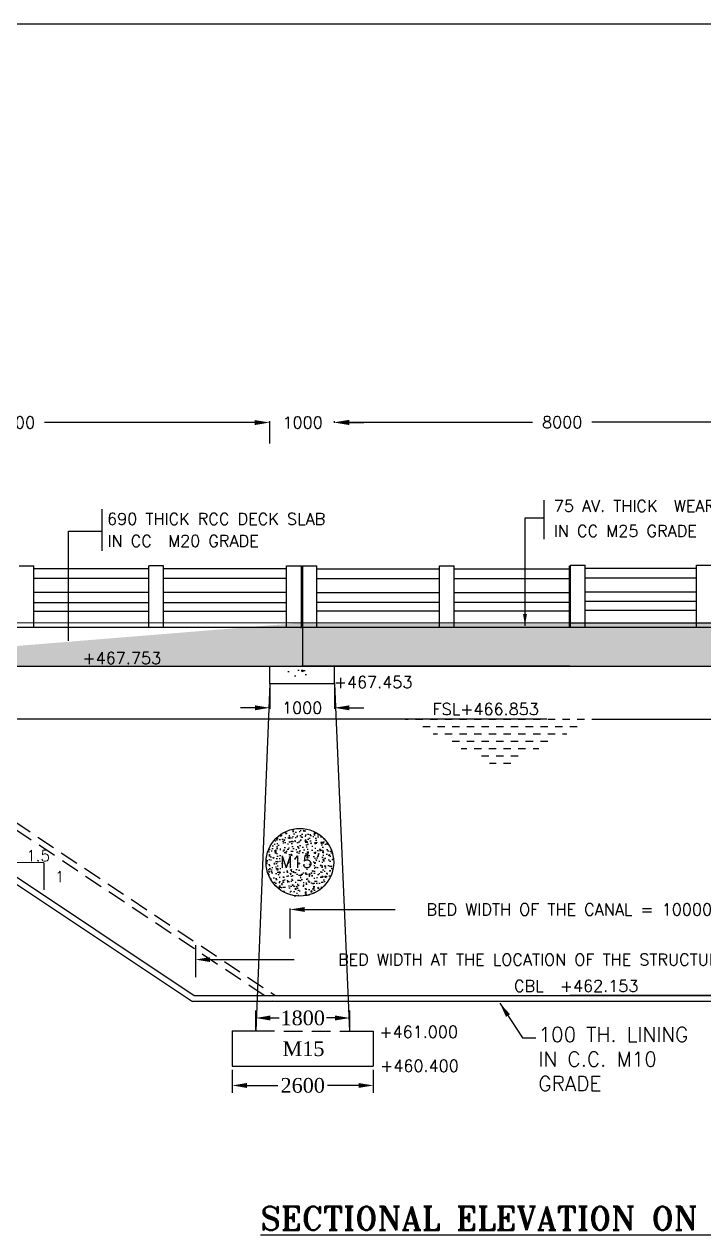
# Model space of a CAD drawing. Header units: inches. Extents: x -675 to 904, y 4 to 1354.
# Drawn here: x 242 to 357.7, y 1090.6 to 1296.4 of the extents above; entities that cross this region are included whole.
import ezdxf
from ezdxf.enums import TextEntityAlignment as Align

# ---------------------------------------------------------------- set-up
doc = ezdxf.new("R2010")
doc.units = ezdxf.units.IN
doc.header["$MEASUREMENT"] = 0
doc.linetypes.add('HIDDEN', pattern=[9.525, 6.35, -3.175])
doc.styles.add('ROMANS', font='romans')
doc.styles.add('ROMANT', font='romant')
doc.styles.get("Standard").update_dxf_attribs({"font": 'times.ttf'})
doc.styles.add('TIMES NEW ROMAN', font='times.ttf')
doc.dimstyles.new('ISO-25', dxfattribs={"dimtxt": 2.5, "dimasz": 2.5, "dimexe": 1.25, "dimexo": 0.625, "dimtad": 0, "dimtih": 1, "dimtoh": 1, "dimlfac": 100, "dimtxsty": 'TIMES NEW ROMAN', "dimcen": 2.5, "dimadec": 0, "dimazin": 0, "dimtfac": 1, "dimtmove": 0, "dimatfit": 3, "dimfxl": 1, "dimarcsym": 0})
doc.dimstyles.get("Standard").update_dxf_attribs({"dimtxt": 2.5, "dimasz": 0.18, "dimexe": 0.05, "dimexo": 0.0625, "dimgap": 0.04, "dimtad": 0, "dimdec": 4, "dimzin": 0, "dimdsep": 46, "dimtxsty": 'Standard', "dimcen": 0.09, "dimadec": 0, "dimazin": 0, "dimtfac": 1, "dimtdec": 4, "dimtofl": 0, "dimtmove": 0, "dimatfit": 3, "dimfxl": 1, "dimtolj": 1, "dimtzin": 0, "dimarcsym": 0})
doc.dimstyles.new('STANDARD$0', dxfattribs={"dimscale": 88.888889, "dimtxt": 0.02, "dimasz": 0.02, "dimexe": 0.1, "dimexo": 0.1, "dimgap": 0.04, "dimtad": 2, "dimdec": 0, "dimzin": 1, "dimdsep": 46, "dimtxsty": 'Standard', "dimcen": 0.09, "dimadec": 0, "dimazin": 0, "dimtfac": 1, "dimtdec": 4, "dimtofl": 0, "dimtmove": 0, "dimatfit": 3, "dimfxl": 1, "dimtolj": 1, "dimtzin": 1, "dimarcsym": 0})

# ---------------------------------------------------------------- blocks, each defined once
blk = doc.blocks.new('*D51')
at = {"color": 0, "lineweight": -2, "transparency": 16777216}
for p, q in [((283.83, 1184.06), (283.83, 1179.99)), ((294.83, 1184.03), (294.83, 1179.99)), ((281.33, 1180.17), (278.83, 1180.17)), ((297.33, 1180.17), (299.83, 1180.17))]:
    blk.add_line(p, q, dxfattribs=at)
at = {"color": 0, "transparency": 16777216}
for points in [[(281.33, 1180.58), (281.33, 1179.75), (283.83, 1180.17)], [(297.33, 1180.58), (297.33, 1179.75), (294.83, 1180.17)]]:
    blk.add_solid(points, dxfattribs=at)
at = {"layer": 'Defpoints', "color": 0, "transparency": 16777216}
for p in [(283.83, 1184.24), (294.83, 1184.21), (294.83, 1180.17)]:
    blk.add_point(p, dxfattribs=at)
at = {"color": 0, "transparency": 16777216, "insert": (289.33, 1180.17), "char_height": 2, "attachment_point": 5, "style": 'ROMANS'}
blk.add_mtext('\\A1;1000', dxfattribs=at)
blk = doc.blocks.new('*D52')
at = {"color": 0, "lineweight": -2, "transparency": 16777216}
for p, q in [((283.77, 1228.63), (283.77, 1228.84)), ((294.83, 1228.63), (294.83, 1228.84)), ((281.27, 1228.66), (278.77, 1228.66)), ((297.33, 1228.66), (299.83, 1228.66))]:
    blk.add_line(p, q, dxfattribs=at)
at = {"color": 0, "transparency": 16777216}
for points in [[(281.27, 1229.08), (281.27, 1228.24), (283.77, 1228.66)], [(297.33, 1229.08), (297.33, 1228.24), (294.83, 1228.66)]]:
    blk.add_solid(points, dxfattribs=at)
at = {"layer": 'Defpoints', "color": 0, "transparency": 16777216}
for p in [(283.77, 1228.45), (294.83, 1228.66), (294.83, 1228.45)]:
    blk.add_point(p, dxfattribs=at)
at = {"color": 0, "transparency": 16777216, "insert": (289.41, 1228.66), "char_height": 2, "attachment_point": 5, "style": 'ROMANS'}
blk.add_mtext('\\A1;1000', dxfattribs=at)
blk = doc.blocks.new('*D53')
at = {"color": 0, "lineweight": -2, "transparency": 16777216}
for p, q in [((273.68, 1137.36), (287.99, 1137.36)), ((395.86, 1137.36), (381.56, 1137.36))]:
    blk.add_line(p, q, dxfattribs=at)
at = {"color": 0, "transparency": 16777216}
for points in [[(273.68, 1137.77), (273.68, 1136.94), (271.18, 1137.36)], [(395.86, 1137.77), (395.86, 1136.94), (398.36, 1137.36)]]:
    blk.add_solid(points, dxfattribs=at)
at = {"layer": 'Defpoints', "color": 0, "transparency": 16777216}
for p in [(271.18, 1137.36), (398.36, 1137.36), (398.36, 1137.36)]:
    blk.add_point(p, dxfattribs=at)
at = {"color": 0, "transparency": 16777216, "insert": (334.77, 1137.36), "char_height": 2, "attachment_point": 5, "style": 'ROMANS'}
blk.add_mtext('\\A1;BED WIDTH AT THE LOCATION OF THE STRUCTURE= 12760', dxfattribs=at)
blk = doc.blocks.new('*D62')
at = {"color": 0, "lineweight": -2, "transparency": 16777216}
for p, q in [((204.06, 1228.81), (204.06, 1228.85)), ((283.77, 1228.81), (283.77, 1228.85)), ((206.56, 1228.67), (235.45, 1228.67)), ((281.27, 1228.67), (245.49, 1228.67))]:
    blk.add_line(p, q, dxfattribs=at)
at = {"color": 0, "transparency": 16777216}
for points in [[(206.56, 1229.08), (206.56, 1228.25), (204.06, 1228.67)], [(281.27, 1229.08), (281.27, 1228.25), (283.77, 1228.67)]]:
    blk.add_solid(points, dxfattribs=at)
at = {"layer": 'Defpoints', "color": 0, "transparency": 16777216}
for p in [(204.06, 1228.67), (204.06, 1228.63), (283.77, 1228.63)]:
    blk.add_point(p, dxfattribs=at)
at = {"color": 0, "transparency": 16777216, "insert": (240.47, 1228.67), "char_height": 2, "attachment_point": 5, "style": 'ROMANS'}
blk.add_mtext('\\A1;8000', dxfattribs=at)
blk = doc.blocks.new('*D79')
at = {"color": 0, "lineweight": -2, "transparency": 16777216}
for p, q in [((294.81, 1228.81), (294.81, 1228.88)), ((297.31, 1228.7), (328.54, 1228.7)), ((371.9, 1228.7), (338.59, 1228.7)), ((374.4, 1228.56), (374.4, 1228.52))]:
    blk.add_line(p, q, dxfattribs=at)
at = {"color": 0, "transparency": 16777216}
for points in [[(297.31, 1229.11), (297.31, 1228.28), (294.81, 1228.7)], [(371.9, 1229.11), (371.9, 1228.28), (374.4, 1228.7)]]:
    blk.add_solid(points, dxfattribs=at)
at = {"layer": 'Defpoints', "color": 0, "transparency": 16777216}
for p in [(374.4, 1228.74), (294.81, 1228.7), (294.81, 1228.63)]:
    blk.add_point(p, dxfattribs=at)
at = {"color": 0, "transparency": 16777216, "insert": (333.57, 1228.7), "char_height": 2, "attachment_point": 5, "style": 'ROMANS'}
blk.add_mtext('\\A1;8000', dxfattribs=at)
blk = doc.blocks.new('*D81')
at = {"color": 0, "lineweight": -2, "transparency": 16777216}
for p, q in [((287.27, 1140.93), (287.27, 1146.06)), ((289.77, 1145.88), (305.18, 1145.88)), ((379.77, 1145.88), (364.37, 1145.88)), ((382.27, 1140.93), (382.27, 1146.06))]:
    blk.add_line(p, q, dxfattribs=at)
at = {"color": 0, "transparency": 16777216}
for points in [[(289.77, 1146.29), (289.77, 1145.46), (287.27, 1145.88)], [(379.77, 1146.29), (379.77, 1145.46), (382.27, 1145.88)]]:
    blk.add_solid(points, dxfattribs=at)
at = {"layer": 'Defpoints', "color": 0, "transparency": 16777216}
for p in [(382.27, 1145.88), (287.27, 1140.75), (382.27, 1140.75)]:
    blk.add_point(p, dxfattribs=at)
at = {"color": 0, "transparency": 16777216, "insert": (334.77, 1145.88), "char_height": 2, "attachment_point": 5, "style": 'ROMANS'}
blk.add_mtext('\\A1;BED WIDTH OF THE CANAL = 10000', dxfattribs=at)
blk = doc.blocks.new('*D85')
at = {"color": 0, "lineweight": -2, "transparency": 16777216}
for p, q in [((277.43, 1118.61), (277.43, 1114.71)), ((301.43, 1118.61), (301.43, 1114.71)), ((279.93, 1115.96), (285.22, 1115.96)), ((298.93, 1115.96), (293.64, 1115.96))]:
    blk.add_line(p, q, dxfattribs=at)
at = {"color": 0, "transparency": 16777216}
for points in [[(279.93, 1116.37), (279.93, 1115.54), (277.43, 1115.96)], [(298.93, 1116.37), (298.93, 1115.54), (301.43, 1115.96)]]:
    blk.add_solid(points, dxfattribs=at)
at = {"layer": 'Defpoints', "color": 0, "transparency": 16777216}
for p in [(277.43, 1119.23), (301.43, 1119.23), (277.43, 1115.96)]:
    blk.add_point(p, dxfattribs=at)
at = {"color": 0, "transparency": 16777216, "insert": (289.43, 1115.96), "char_height": 2.5, "attachment_point": 5, "style": 'TIMES NEW ROMAN'}
blk.add_mtext('2600', dxfattribs=at)
blk = doc.blocks.new('*D86')
at = {"color": 0, "lineweight": -2, "transparency": 16777216}
for p, q in [((281.43, 1125.34), (281.43, 1128.68)), ((297.43, 1125.25), (297.43, 1128.68)), ((283.93, 1127.43), (285.4, 1127.43)), ((294.93, 1127.43), (293.47, 1127.43))]:
    blk.add_line(p, q, dxfattribs=at)
at = {"color": 0, "transparency": 16777216}
for points in [[(283.93, 1127.85), (283.93, 1127.01), (281.43, 1127.43)], [(294.93, 1127.85), (294.93, 1127.01), (297.43, 1127.43)]]:
    blk.add_solid(points, dxfattribs=at)
at = {"layer": 'Defpoints', "color": 0, "transparency": 16777216}
for p in [(281.43, 1127.43), (281.43, 1124.72), (297.43, 1124.63)]:
    blk.add_point(p, dxfattribs=at)
at = {"color": 0, "transparency": 16777216, "insert": (289.43, 1127.43), "char_height": 2.5, "attachment_point": 5, "style": 'TIMES NEW ROMAN'}
blk.add_mtext('1800', dxfattribs=at)

msp = doc.modelspace()

# ---------------------------------------------------------------- hatches: boundary and pattern name
h = msp.add_hatch()
h.set_pattern_fill('AR-CONC', color=256, scale=0.75, style=0)
h.set_pattern_definition([(50, (18.5645, 432.899), (5.379451, -0.47064), [0.5625, -6.1875]), (355, (18.5645, 432.899), (-1.040635, 5.64144), [0.45, -4.95]), (100.4514, (19.013, 432.86), (4.33882, 5.170797), [0.47805, -5.258566]), (46.1842, (18.5645, 434.399), (8.00431, -1.241393), [0.84375, -9.28125]), (96.6356, (19.2315, 434.296), (7.00997, 7.305884), [0.71708, -7.88785]), (351.1842, (18.5645, 434.399), (7.009965, 7.30589), [0.675, -7.425]), (21, (19.3145, 434.024), (4.476803, -3.019642), [0.5625, -6.1875]), (326, (19.3145, 434.024), (1.824865, 5.438625), [0.45, -4.95]), (71.4514, (19.6876, 433.7725), (6.30167, 2.41898), [0.47805, -5.258566]), (37.5, (18.5645, 432.8991), (0.091199, 2.496704), [0, -4.89, 0, -5.025, 0, -4.96875]), (7.5, (18.5645, 432.899), (1.9730215, 2.958088), [0, -2.865, 0, -4.7775, 0, -1.89375]), (327.5, (16.892, 432.8991), (4.0036683, -0.1691615), [0, -1.875, 0, -5.85, 0, -7.7625]), (317.5, (16.142, 432.899), (4.373896, 0.750787), [0, -2.4375, 0, -3.885, 0, -5.5125])])
edge = h.paths.add_edge_path()
edge.add_line((334.77329, 1187.23012), (465.84895, 1187.23012))
edge.add_line((466.0912, 1187.23012), (471.3912, 1187.23012))
edge.add_line((471.3912, 1194.73098), (471.3912, 1187.23012))
edge.add_line((471.3912, 1194.56429), (380.43335, 1194.56429))
edge.add_line((380.4336, 1194.59115), (334.77329, 1194.59115))
edge.add_line((204.19873, 1187.23012), (334.85096, 1187.23012))
edge.add_line((334.85096, 1194.6037), (289.31488, 1194.6037))
edge.add_line((198.63234, 1194.60373), (289.16119, 1194.60373))
edge.add_line((198.34744, 1187.23012), (203.93234, 1187.23012))
edge.add_line((204.19873, 1187.23012), (203.93234, 1187.23012))
edge.add_line((198.63234, 1194.83672), (198.63234, 1187.23012))
h = msp.add_hatch()
h.set_pattern_fill('AR-CONC', color=256, scale=0.5, style=0)
h.set_pattern_definition([(130, (487.494, 771.9203), (-3.5863, -0.31376), [0.375, -4.125]), (185, (487.494, 771.9203), (0.693757, 3.76096), [0.3, -3.3]), (79.5486, (487.1952, 771.894), (-2.892547, 3.447198), [0.3187, -3.50571]), (133.8158, (487.494, 772.9203), (-5.336205, -0.827595), [0.5625, -6.1875]), (83.3644, (487.0494, 772.8513), (-4.673314, 4.87059), [0.47805, -5.258565]), (188.8158, (487.494, 772.9203), (-4.67331, 4.87059), [0.45, -4.95]), (159, (486.994, 772.6703), (-2.984535, -2.013094), [0.375, -4.125]), (214, (486.994, 772.6703), (-1.216577, 3.62575), [0.3, -3.3]), (108.5486, (486.7453, 772.5025), (-4.201113, 1.612652), [0.3187, -3.50571]), (142.5, (487.494, 771.9203), (-0.0607993, 1.6644693), [0, -3.26, 0, -3.35, 0, -3.3125]), (172.5, (487.494, 771.9203), (-1.315348, 1.9720586), [0, -1.91, 0, -3.185, 0, -1.2625]), (212.5, (488.609, 771.9203), (-2.669112, -0.1127744), [0, -1.25, 0, -3.9, 0, -5.175]), (222.5, (489.109, 771.9203), (-2.915931, 0.500525), [0, -1.625, 0, -2.59, 0, -3.675])])
edge = h.paths.add_edge_path()
edge.add_ellipse((288.68901, 1186.14853), major_axis=(2.4728, 0), ratio=0.340411938, start_angle=0, end_angle=360, ccw=False)
h = msp.add_hatch()
h.set_pattern_fill('DASH', color=256, scale=10, style=0)
h.set_pattern_definition([(360, (-985.149, 921.9801), (1.25, 1.25), [1.25, -1.25])])
h.paths.add_polyline_path([(339.73368, 1178.54844), (306.2655, 1178.54844), (322.99959, 1169.77644)])
h = msp.add_hatch()
h.set_pattern_fill('AR-CONC', color=256, scale=0.01, style=0)
h.set_pattern_definition([(50, (-427.368, -755.5367), (1.8218467, -0.1593909), [0.1905, -2.0955]), (355, (-427.368, -755.5367), (-0.3524283, 1.9105664), [0.1524, -1.6764]), (100.451, (-427.2162, -755.55), (1.469425, 1.7511669), [0.1619, -1.7809]), (46.1842, (-427.368, -755.0287), (2.7107904, -0.4204233), [0.28575, -3.14325]), (96.6356, (-427.1422, -755.0637), (2.3740423, 2.4742556), [0.24285, -2.67135]), (351.184, (-427.368, -755.0287), (2.374046, 2.474251), [0.2286, -2.5146]), (21, (-427.114, -755.1557), (1.5161488, -1.0226552), [0.1905, -2.0955]), (326, (-427.114, -755.1557), (0.6180203, 1.8418797), [0.1524, -1.6764]), (71.4514, (-426.9877, -755.2409), (2.1341649, 0.8192286), [0.1619, -1.7809]), (37.5, (-427.36806, -755.5367), (0.03088603, 0.84555039), [0, -1.65608, 0, -1.7018, 0, -1.68275]), (7.5, (-427.3681, -755.5367), (0.66819663, 1.00180575), [0, -0.97028, 0, -1.61798, 0, -0.64135]), (327.5, (-427.9345, -755.5367), (1.35590595, -0.05728744), [0, -0.635, 0, -1.9812, 0, -2.6289]), (317.5, (-428.1885, -755.5367), (1.4812918, 0.2542649), [0, -0.8255, 0, -1.31572, 0, -1.8669])])
h.paths.add_polyline_path([(294.69556, 1153.8961, 1), (283.19174, 1153.8961, 1)])
h.paths.add_polyline_path([(285.44683, 1152.47544), (291.8754, 1152.47544), (291.8754, 1155.47544), (285.44683, 1155.47544)], flags=24)

# ---------------------------------------------------------------- linework, layer by layer
for p, q in [((903.5301, 1296.38321), (8.5301, 1296.38321)), ((283.84687, 1225.12581), (283.84687, 1228.90707)), ((330.42142, 1215.44192), (330.42142, 1208.86267)), ((255.28021, 1213.96165), (255.28021, 1206.83414)), ((241.20552, 1204.30373), (243.70552, 1204.30373)), ((243.70552, 1193.85373), (243.70552, 1204.30373)), ((265.76901, 1204.30373), (263.26901, 1204.30373)), ((263.26901, 1193.85373), (263.26901, 1204.30373)), ((265.76901, 1193.85373), (265.76901, 1204.30373)), ((286.66119, 1193.85373), (286.66119, 1204.30373)), ((286.74687, 1204.30422), (289.24687, 1204.30422)), ((289.22919, 1193.85419), (289.22919, 1204.30419)), ((289.31488, 1204.3037), (291.81488, 1204.3037)), ((289.42919, 1187.23045), (289.42919, 1204.29339)), ((289.42919, 1193.84339), (289.42919, 1204.29339)), ((291.81488, 1193.8537), (291.81488, 1204.3037)), ((312.70705, 1204.3037), (315.20705, 1204.3037)), ((312.70705, 1193.8537), (312.70705, 1204.3037)), ((315.20705, 1193.8537), (315.20705, 1204.3037)), ((334.79381, 1193.8537), (334.79381, 1204.3037)), ((334.95467, 1204.42229), (337.45467, 1204.42229)), ((334.95467, 1193.97229), (334.95467, 1204.42229)), ((337.45467, 1193.97229), (337.45467, 1204.42229)), ((356.40575, 1204.42229), (358.90575, 1204.42229)), ((356.40575, 1193.97229), (356.40575, 1204.42229)), ((263.26901, 1203.79294), (243.70552, 1203.79294)), ((263.26901, 1202.14294), (243.70552, 1202.14294)), ((286.66119, 1203.79294), (265.76901, 1203.79294)), ((286.66119, 1202.14294), (265.76901, 1202.14294)), ((291.81488, 1203.79291), (312.70705, 1203.79291)), ((291.81488, 1202.14291), (312.70705, 1202.14291)), ((315.20705, 1203.79291), (334.79381, 1203.79291)), ((315.20705, 1202.14291), (334.79381, 1202.14291)), ((337.45467, 1203.9115), (356.40575, 1203.9115)), ((337.45467, 1202.2615), (356.40575, 1202.2615)), ((263.26901, 1199.74294), (243.70552, 1199.74294)), ((243.70552, 1198.09294), (263.26901, 1198.09294)), ((286.66119, 1199.74294), (265.76901, 1199.74294)), ((265.76901, 1198.09294), (286.66119, 1198.09294)), ((291.81488, 1199.74291), (312.70705, 1199.74291)), ((312.70705, 1198.09291), (291.81488, 1198.09291)), ((315.20705, 1199.74291), (334.79381, 1199.74291)), ((334.79381, 1198.09291), (315.20705, 1198.09291)), ((337.45467, 1199.8615), (356.40575, 1199.8615)), ((356.40575, 1198.2115), (337.45467, 1198.2115)), ((243.70552, 1196.59294), (263.26901, 1196.59294)), ((265.76901, 1196.59294), (286.66119, 1196.59294)), ((312.70705, 1196.59291), (291.81488, 1196.59291)), ((334.79381, 1196.59291), (315.20705, 1196.59291)), ((356.40575, 1196.7115), (337.45467, 1196.7115)), ((289.02919, 1193.84339), (289.22919, 1193.84339)), ((289.11488, 1193.8537), (289.22919, 1193.84339)), ((289.3435, 1193.8537), (289.22919, 1193.84339)), ((289.42919, 1193.84339), (289.22919, 1193.84339)), ((204.19873, 1187.23012), (334.85096, 1187.23012)), ((283.83256, 1184.23548), (283.83256, 1187.23012)), ((334.85096, 1187.23706), (289.22919, 1187.23042)), ((294.83256, 1184.20536), (294.83256, 1187.18655)), ((334.77329, 1187.23012), (465.84895, 1187.23012)), ((283.83256, 1184.23548), (281.46348, 1125.23012)), ((294.83256, 1184.23548), (283.83256, 1184.23548)), ((294.83256, 1184.23548), (297.39246, 1125.1973)), ((330.94563, 1178.23012), (200.47329, 1178.23012)), ((338.60096, 1178.23012), (469.07329, 1178.23012)), ((206.03918, 1174.51953), (270.97329, 1131.23012)), ((206.34435, 1173.11424), (270.67052, 1130.23012)), ((245.37546, 1153.80656), (240.79676, 1153.84222)), ((245.37546, 1153.80656), (245.37546, 1149.20769)), ((271.1824, 1139.80649), (271.1824, 1134.38208)), ((398.87607, 1130.23012), (270.67052, 1130.23012)), ((270.97329, 1131.23012), (334.85096, 1131.23012)), ((334.77329, 1131.23012), (398.52329, 1131.23012)), ((398.36419, 1131.23012), (334.85096, 1131.23012)), ((277.42919, 1125.23012), (277.42919, 1119.23012)), ((277.42919, 1125.23012), (281.46348, 1125.23012)), ((297.39246, 1125.1973), (301.42919, 1125.19066)), ((301.42919, 1125.19066), (301.42919, 1119.23012)), ((277.42919, 1119.23012), (301.42919, 1119.23012))]:
    msp.add_line(p, q)
at = {"linetype": 'HIDDEN', "ltscale": 0.5}
for p, q in [((200.80472, 1187.23012), (284.80472, 1131.23012)), ((208.91411, 1180.62201), (284.25002, 1130.39807)), ((281.42919, 1125.22355), (297.42919, 1125.19723))]:
    msp.add_line(p, q, dxfattribs=at)
at = {"flags": 128}
for points in [[(198.63234, 1194.60373, 0.2, 0.2, 0), (289.16119, 1194.60373, 0.2, 0.2, 0)], [(334.85096, 1194.6037, 0.2, 0.2, 0), (289.31488, 1194.6037, 0.2, 0.2, 0)], [(380.4336, 1194.59115, 0.2, 0.2, 0), (334.77329, 1194.59115, 0.2, 0.2, 0)]]:
    msp.add_lwpolyline(points, format="xyseb", dxfattribs=at)
at = {"const_width": 0.2, "flags": 128}
for points in [[(198.63234, 1193.85373), (289.16119, 1193.85373)], [(334.85096, 1193.8537), (289.31488, 1193.8537)], [(380.4336, 1193.84115), (334.77329, 1193.84115)]]:
    msp.add_lwpolyline(points, dxfattribs=at)
msp.add_circle((288.94365, 1153.8961), 5.75191)

# ---------------------------------------------------------------- texts
at = {"style": 'ROMANS'}
for s, height, p in [('75 AV. THICK  WEARING COAT', 2, (332.13411, 1213.49304)), ('690 THICK RCC DECK SLAB ', 2, (256.13988, 1211.27878)), ('IN CC M25 GRADE', 2, (332.13411, 1209.22561)), ('IN CC  M20 GRADE', 2, (256.22809, 1207.52573)), ('+467.753', 2, (251.96648, 1187.61095)), ('+467.453', 2, (294.71955, 1183.52433)), ('FSL+466.853', 2, (311.51616, 1178.94988)), ('1.5', 1.875, (242.40968, 1154.07631)), ('M15 ', 2, (285.56588, 1152.97544)), ('1', 1.875, (247.2974, 1150.51424)), ('CBL  +462.153', 2, (325.36844, 1131.87622)), ('+461.000', 2, (302.4787, 1124.0715)), ('+460.400', 2, (302.60437, 1118.2985))]:
    msp.add_text(s, height=height, dxfattribs=at).set_placement(p)
at = {"style": 'ROMANT'}
msp.add_text("%%uSECTIONAL ELEVATION ON 'A-A'", height=4, dxfattribs=at).set_placement((328.28277, 1091.37022), align=Align.CENTER)
at = {"insert": (329.52301, 1125.85754), "char_height": 2.5, "width": 200, "attachment_point": 1, "style": 'ROMANS'}
msp.add_mtext('100 TH. LINING \\PIN C.C. M10 \\PGRADE  ', dxfattribs=at)
at = {"insert": (285.04909, 1123.45924), "char_height": 2.5, "width": 200, "attachment_point": 1}
msp.add_mtext(' M15', dxfattribs=at)

# ---------------------------------------------------------------- dimensions: what is measured, and where the dimension line sits
for base, p1, p2, text, picture, middle in [((204.05518, 1228.66634), (283.76581, 1228.63051), (204.05518, 1228.63051), '8000', '*D62', (240.47037, 1228.66634)), ((294.83256, 1228.66128), (283.76581, 1228.45051), (294.83256, 1228.45051), '1000', '*D52', (289.40547, 1228.66128)), ((294.81488, 1228.69698), (374.40177, 1228.73735), (294.81488, 1228.63048), '8000', '*D79', (333.56685, 1228.69698))]:
    dim = msp.add_linear_dim(base=base, p1=p1, p2=p2, text=text, dimstyle='STANDARD$0', override={"dimscale": 1, "dimtxt": 2, "dimasz": 2.5, "dimexe": 0.18, "dimexo": 0.18, "dimgap": 1.5, "dimtad": 0, "dimlfac": 100, "dimzin": 0, "dimtxsty": 'ROMANS', "dimtdec": 0, "dimtmove": 1, "dimatfit": 1, "dimtzin": 0})
    dim.commit()
    dim.dimension.update_dxf_attribs({"geometry": picture, "text_midpoint": middle, "dimtype": 160})
for base, p1, p2, text, override, picture, middle in [((294.83256, 1180.16657), (283.83256, 1184.23548), (294.83256, 1184.20536), '1000', {"dimscale": 1, "dimtxt": 2, "dimasz": 2.5, "dimexe": 0.18, "dimexo": 0.18, "dimgap": 1.5, "dimtad": 0, "dimlfac": 100, "dimzin": 0, "dimtxsty": 'ROMANS', "dimtdec": 0, "dimtmove": 1, "dimatfit": 1, "dimtzin": 0}, '*D51', (289.33256, 1180.16657)), ((382.27329, 1145.87795), (287.27329, 1140.75068), (382.27329, 1140.75068), 'BED WIDTH OF THE CANAL = 10000', {"dimscale": 1, "dimtxt": 2, "dimasz": 2.5, "dimexe": 0.18, "dimexo": 0.18, "dimgap": 1.5, "dimtad": 0, "dimlfac": 100, "dimzin": 0, "dimtxsty": 'ROMANS', "dimtdec": 0, "dimtmove": 2, "dimatfit": 1, "dimtzin": 0}, '*D81', (334.77329, 1145.87795)), ((398.36419, 1137.35704), (271.1824, 1137.35704), (398.36419, 1137.35704), 'BED WIDTH AT THE LOCATION OF THE STRUCTURE= 12760', {"dimscale": 1, "dimtxt": 2, "dimasz": 2.5, "dimexe": 0.18, "dimexo": 0.18, "dimgap": 1.5, "dimtad": 0, "dimlfac": 100, "dimzin": 0, "dimtxsty": 'ROMANS', "dimtdec": 0, "dimtmove": 2, "dimatfit": 1, "dimtzin": 0}, '*D53', (334.77329, 1137.35704))]:
    dim = msp.add_linear_dim(base=base, p1=p1, p2=p2, text=text, dimstyle='STANDARD$0', override=override)
    dim.commit()
    dim.dimension.update_dxf_attribs({"geometry": picture, "text_midpoint": middle})
for base, p1, p2, text, picture, middle in [((281.42919, 1127.43118), (297.43228, 1124.62557), (281.42919, 1124.71958), '1800', '*D86', (289.43074, 1127.43118)), ((277.42919, 1115.95505), (301.42919, 1119.23012), (277.42919, 1119.23012), '2600', '*D85', (289.42919, 1115.95505))]:
    dim = msp.add_linear_dim(base=base, p1=p1, p2=p2, angle=180, text=text, dimstyle='ISO-25')
    dim.commit()
    dim.dimension.update_dxf_attribs({"geometry": picture, "text_midpoint": middle})

# ---------------------------------------------------------------- leaders
for points, dimstyle, override in [([(327.2402, 1194.10856), (327.2402, 1212.44656), (330.42142, 1212.44656)], 'Standard', {"dimasz": 2}), ([(249.56909, 1191.56094), (249.56909, 1210.19832), (255.28021, 1210.19832)], 'Standard', {"dimgap": 1.5, "dimtad": 0}), ([(322.98031, 1129.93012), (326.80772, 1124.08214), (329.05685, 1124.08214)], 'ISO-25', {"dimgap": 0.625, "dimtad": 0})]:
    msp.add_leader(points, dimstyle=dimstyle, override=override)

doc.saveas('drawing.dxf')
